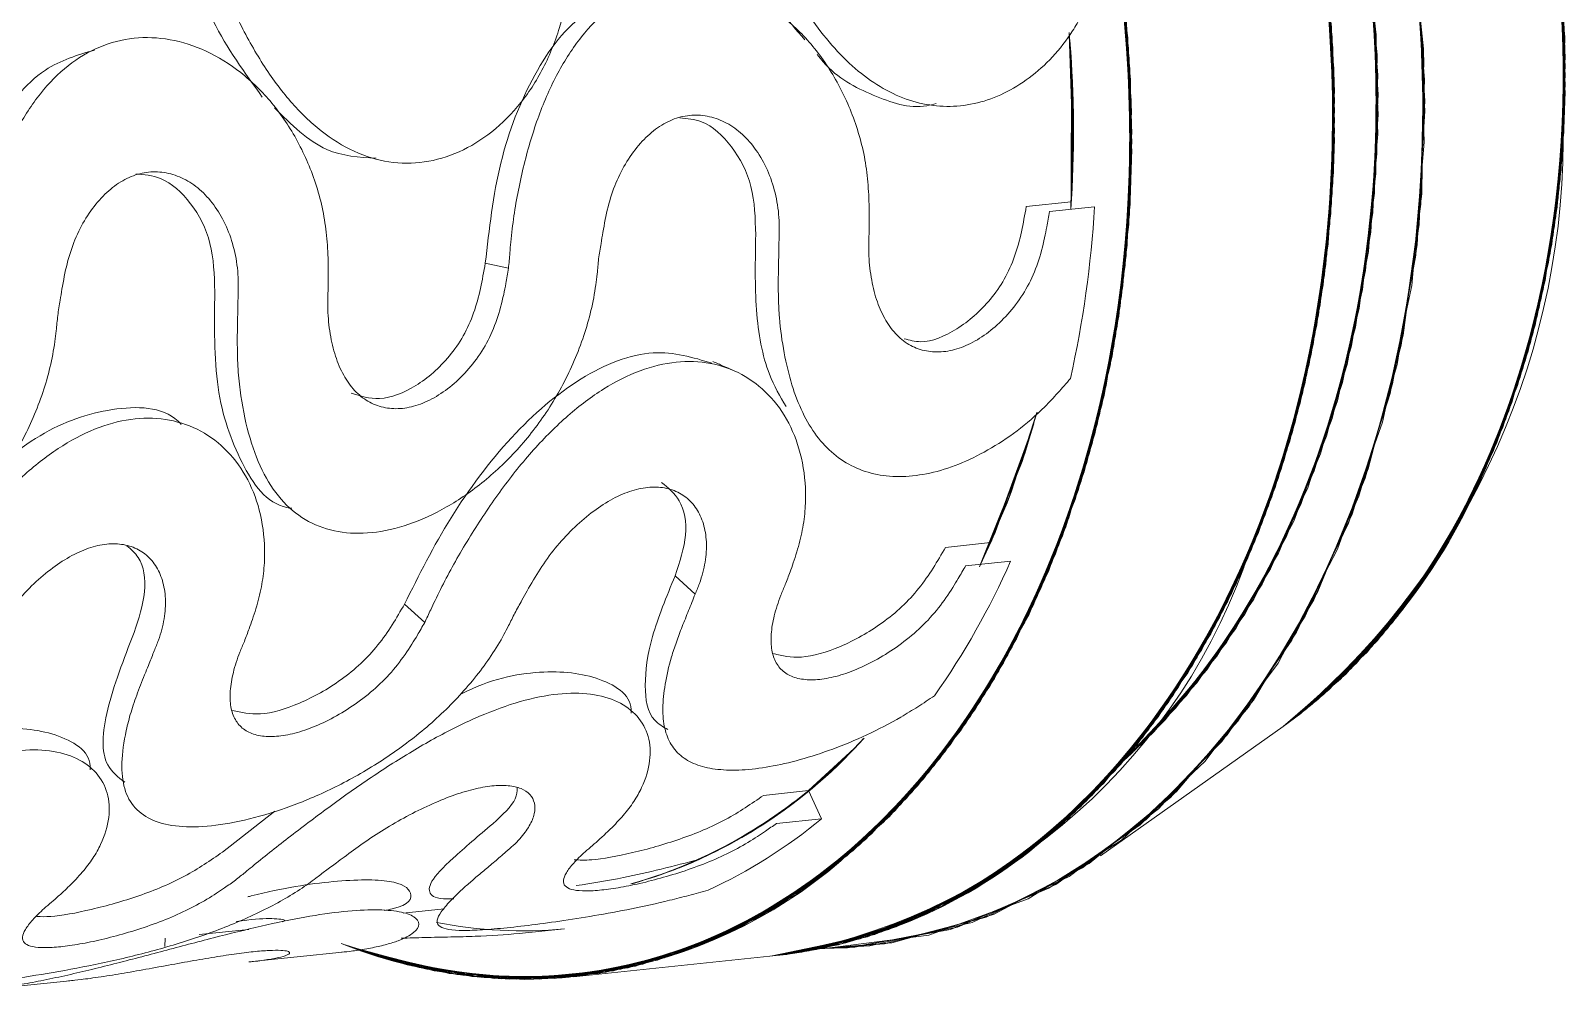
# Model space of a CAD drawing. Header units: millimetres. Extents: x -696 to 165, y -344 to 645.
# Drawn here: x 109.23 to 132.88, y 616.05 to 630.84 of the extents above; entities that cross this region are included whole.
import ezdxf

# ---------------------------------------------------------------- set-up
doc = ezdxf.new("R2010")
doc.units = ezdxf.units.MM

msp = doc.modelspace()

# ---------------------------------------------------------------- linework, layer by layer
at = {"color": 144, "linetype": 'Continuous', "lineweight": 0}
for p, q in [((125.267, 628.202), (124.572, 628.129)), ((125.625, 628.125), (124.93, 628.052)), ((116.233, 627.255), (116.591, 627.177)), ((124.023, 622.948), (124.669, 624.716)), ((124.023, 622.948), (123.328, 622.875)), ((124.333, 622.664), (123.638, 622.591)), ((119.159, 622.437), (119.468, 622.154)), ((114.989, 622), (115.299, 621.717)), ((128.981, 620.457), (128.532, 620.113)), ((121.217, 619.125), (120.522, 619.052)), ((121.217, 619.125), (121.416, 618.691)), ((112.988, 618.809), (112.183, 618.177)), ((121.416, 618.691), (120.721, 618.619)), ((117.453, 616.994), (116.758, 616.921))]:
    msp.add_line(p, q, dxfattribs=at)
at = {"color": 7, "linetype": 'Continuous', "lineweight": 15}
for p, q in [((125.716, 618.12), (128.532, 620.113)), ((121.217, 619.125), (121.92, 619.774)), ((114.967, 617.236), (115.598, 617.302)), ((111.822, 616.906), (112.586, 616.986)), ((111.3, 616.851), (111.292, 616.723)), ((112.638, 616.489), (114.028, 616.634)), ((117.592, 616.254), (120.719, 616.582)), ((108.491, 616.054), (109.882, 616.2))]:
    msp.add_line(p, q, dxfattribs=at)
at = {"color": 144, "linetype": 'Continuous', "lineweight": 0, "flags": 128}
for points in [[(120.719, 616.582), (120.769, 616.588), (122.346, 616.947), (123.843, 617.657), (125.222, 618.7), (126.446, 620.049), (127.483, 621.668), (128.308, 623.517), (128.899, 625.546), (129.239, 627.704), (129.322, 629.935), (129.143, 632.18), (128.709, 634.382), (128.03, 636.483), (127.123, 638.43), (126.013, 640.172), (124.729, 641.663), (123.302, 642.865), (121.771, 643.747), (120.174, 644.286), (118.554, 644.468), (117.798, 644.429)], [(120.719, 616.582), (120.998, 616.617), (122.566, 617.027), (124.048, 617.786), (125.407, 618.875), (126.606, 620.264), (127.615, 621.919), (128.407, 623.797), (128.963, 625.848), (129.267, 628.02), (129.312, 630.256), (129.097, 632.499), (128.627, 634.69), (127.914, 636.772), (126.977, 638.693), (125.84, 640.401), (124.533, 641.853), (123.089, 643.011), (121.546, 643.846), (119.943, 644.334), (118.323, 644.465), (117.798, 644.429)], [(120.719, 616.582), (122.014, 616.84), (123.531, 617.476), (124.938, 618.45), (126.198, 619.735), (127.278, 621.3), (128.151, 623.104), (128.793, 625.099), (129.188, 627.234), (129.326, 629.453), (129.203, 631.701), (128.823, 633.917), (128.195, 636.044), (127.336, 638.029), (126.267, 639.818), (125.017, 641.366), (123.618, 642.633), (122.106, 643.586), (120.52, 644.2), (118.901, 644.46), (117.798, 644.429)], [(129.29, 628.337), (129.297, 630.577), (129.045, 632.816), (128.539, 634.995), (127.793, 637.058), (126.826, 638.951), (125.663, 640.625), (124.334, 642.037), (122.873, 643.151), (121.319, 643.937), (119.712, 644.375), (118.093, 644.454), (117.798, 644.429)], [(124.842, 618.369), (126.114, 619.634), (127.208, 621.18), (128.096, 622.968), (128.755, 624.951), (129.168, 627.078), (129.325, 629.293), (129.221, 631.54), (128.859, 633.761), (128.248, 635.897), (127.404, 637.893), (126.35, 639.698), (125.112, 641.265), (123.722, 642.553), (122.217, 643.529), (120.635, 644.168), (119.017, 644.453), (117.798, 644.429)], [(120.719, 616.582), (121.678, 616.749), (123.214, 617.31), (124.648, 618.214), (125.942, 619.435), (127.063, 620.943), (127.982, 622.699), (128.675, 624.658), (129.125, 626.767), (129.318, 628.974), (129.251, 631.22), (128.926, 633.447), (128.35, 635.599), (127.538, 637.618), (126.512, 639.454), (125.299, 641.057), (123.928, 642.387), (122.437, 643.41), (120.864, 644.098), (119.249, 644.435), (117.798, 644.429)], [(118.497, 644.468), (119.944, 644.614), (121.564, 644.432), (123.16, 643.893), (124.692, 643.011), (126.118, 641.809), (127.403, 640.317), (128.513, 638.576), (129.42, 636.629), (130.099, 634.528), (130.533, 632.326), (130.711, 630.08), (130.629, 627.85), (130.288, 625.692), (129.698, 623.662), (128.873, 621.814), (127.835, 620.194), (126.612, 618.846), (125.233, 617.803), (123.736, 617.092), (122.159, 616.733), (121.41, 616.689)], [(118.497, 644.468), (119.713, 644.611), (121.333, 644.48), (122.935, 643.991), (124.478, 643.157), (125.922, 641.999), (127.23, 640.547), (128.367, 638.838), (129.304, 636.918), (130.016, 634.835), (130.487, 632.644), (130.702, 630.402), (130.657, 628.165), (130.353, 625.994), (129.797, 623.943), (129.005, 622.065), (127.996, 620.41), (126.797, 619.02), (125.438, 617.932), (123.956, 617.173), (122.388, 616.763), (121.41, 616.689)], [(118.497, 644.468), (119.598, 644.606), (121.217, 644.501), (122.822, 644.038), (124.371, 643.228), (125.823, 642.092), (127.142, 640.66), (128.292, 638.968), (129.244, 637.061), (129.973, 634.988), (130.461, 632.803), (130.695, 630.562), (130.669, 628.324), (130.383, 626.145), (129.845, 624.084), (129.069, 622.192), (128.075, 620.52), (126.888, 619.11), (125.54, 617.999), (124.065, 617.215), (122.502, 616.78), (121.41, 616.689)], [(126.162, 628.009), (126.17, 630.249), (125.918, 632.488), (125.412, 634.667), (124.666, 636.73), (123.699, 638.623), (122.536, 640.297), (121.207, 641.709), (119.746, 642.823), (118.192, 643.609), (116.585, 644.047), (114.966, 644.126), (113.377, 643.844), (111.859, 643.208), (111.501, 642.998)], [(121.715, 618.041), (122.987, 619.306), (124.081, 620.852), (124.969, 622.64), (125.628, 624.623), (126.041, 626.75), (126.198, 628.965), (126.094, 631.212), (125.731, 633.433), (125.121, 635.569), (124.277, 637.565), (123.223, 639.37), (121.985, 640.937), (120.595, 642.225), (119.089, 643.201), (117.507, 643.84), (115.89, 644.125), (114.279, 644.049), (112.715, 643.614), (111.553, 643.03)], [(120.719, 616.582), (121.79, 616.777), (123.32, 617.364), (124.745, 618.291), (126.028, 619.534), (127.136, 621.061), (128.04, 622.833), (128.716, 624.804), (129.147, 626.922), (129.322, 629.133), (129.237, 631.38), (128.893, 633.604), (128.299, 635.748), (127.472, 637.756), (126.432, 639.576), (125.206, 641.162), (123.825, 642.471), (122.327, 643.47)], [(114.249, 616.68), (115.447, 616.349), (117.067, 616.218), (118.663, 616.449), (120.193, 617.036), (121.618, 617.963), (122.901, 619.206), (124.009, 620.733), (124.913, 622.505), (125.589, 624.476), (126.02, 626.594), (126.195, 628.805), (126.11, 631.052), (125.766, 633.276), (125.172, 635.42), (124.345, 637.428), (123.304, 639.248), (122.078, 640.834), (120.698, 642.143), (119.2, 643.142)], [(126.077, 619.591), (126.195, 619.697), (127.358, 620.988), (128.338, 622.543), (129.108, 624.319), (129.647, 626.267), (129.941, 628.335), (129.982, 630.467), (129.768, 632.603), (129.305, 634.686), (128.606, 636.659), (127.69, 638.468), (126.582, 640.064), (125.312, 641.403), (123.915, 642.449), (123.664, 642.598)], [(126.077, 619.591), (126.544, 620.037), (127.658, 621.407), (128.58, 623.03), (129.286, 624.86), (129.757, 626.848), (129.979, 628.94), (129.947, 631.079), (129.661, 633.206), (129.129, 635.263), (128.366, 637.195), (127.392, 638.948), (126.234, 640.475), (124.924, 641.734), (123.664, 642.598)], [(126.077, 619.591), (127.202, 620.787), (128.21, 622.306), (129.012, 624.053), (129.585, 625.98), (129.915, 628.035), (129.992, 630.16), (129.814, 632.3), (129.386, 634.394), (128.72, 636.386), (127.833, 638.222), (126.751, 639.851), (125.502, 641.229), (124.121, 642.319), (123.664, 642.598)], [(126.174, 642.596), (127.094, 642.124), (128.444, 641.133), (129.669, 639.851), (130.735, 638.315), (131.611, 636.569), (132.271, 634.663), (132.697, 632.652), (132.876, 630.595), (132.804, 628.549), (132.481, 626.574), (131.918, 624.727), (131.131, 623.061), (130.143, 621.624), (128.981, 620.457)], [(126.174, 642.596), (126.179, 642.593), (127.588, 641.805), (128.898, 640.707), (130.07, 639.329), (131.071, 637.713), (131.873, 635.904), (132.451, 633.954), (132.79, 631.92), (132.879, 629.86), (132.717, 627.833), (132.307, 625.897), (131.662, 624.109)], [(126.174, 642.596), (126.994, 642.183), (128.351, 641.214), (129.587, 639.952), (130.665, 638.432), (131.555, 636.7), (132.232, 634.803), (132.675, 632.798), (132.872, 630.742), (132.817, 628.693), (132.512, 626.712), (131.966, 624.854), (131.194, 623.173), (130.219, 621.718), (129.069, 620.531), (128.532, 620.113)], [(126.174, 642.596), (126.793, 642.295), (128.164, 641.371), (129.419, 640.149), (130.522, 638.663), (131.441, 636.958), (132.149, 635.082), (132.626, 633.089), (132.859, 631.037), (132.84, 628.983), (132.571, 626.988), (132.058, 625.11), (131.318, 623.401), (130.37, 621.911), (129.243, 620.683), (128.532, 620.113)], [(126.174, 642.596), (126.894, 642.24), (128.258, 641.293), (129.503, 640.051), (130.594, 638.548), (131.499, 636.829), (132.191, 634.943), (132.651, 632.944), (132.866, 630.889), (132.829, 628.838), (132.542, 626.85), (132.013, 624.981), (131.257, 623.286), (130.295, 621.814), (129.156, 620.606), (128.532, 620.113)], [(126.174, 642.596), (126.691, 642.349), (128.069, 641.447), (129.334, 640.245), (130.449, 638.777), (131.382, 637.086), (132.106, 635.221), (132.6, 633.234), (132.851, 631.184), (132.85, 629.129)], [(126.174, 642.596), (127.293, 642.001), (128.628, 640.967), (129.832, 639.646), (130.873, 638.077), (131.719, 636.305), (132.347, 634.381), (132.738, 632.36), (132.881, 630.3), (132.773, 628.261), (132.415, 626.301), (131.819, 624.477), (131.002, 622.841), (129.987, 621.44), (128.803, 620.314), (128.532, 620.113)], [(126.174, 642.596), (127.49, 641.872), (128.808, 640.795), (129.992, 639.436), (131.006, 637.835), (131.823, 636.038), (132.417, 634.097), (132.774, 632.067), (132.881, 630.006), (132.737, 627.975), (132.344, 626.031), (131.715, 624.231), (130.868, 622.625), (129.827, 621.261), (128.622, 620.178), (128.532, 620.113)], [(126.174, 642.596), (126.385, 642.501), (127.782, 641.667), (129.075, 640.526), (130.224, 639.112), (131.199, 637.465), (131.969, 635.633), (132.514, 633.667), (132.818, 631.626), (132.871, 629.567), (132.673, 627.549), (132.229, 625.631), (131.552, 623.869), (130.66, 622.311), (129.581, 621.005), (128.532, 620.113)], [(126.174, 642.596), (126.589, 642.401), (127.974, 641.522), (129.248, 640.34), (130.375, 638.89), (131.322, 637.214), (132.061, 635.359), (132.573, 633.379), (132.841, 631.331), (132.858, 629.274), (132.625, 627.268), (132.146, 625.369), (131.437, 623.632), (130.517, 622.108), (129.414, 620.841), (128.532, 620.113)], [(127.573, 640.083), (128.656, 638.309), (129.531, 636.337), (130.176, 634.218), (130.574, 632.006), (130.716, 629.76), (130.596, 627.536), (130.219, 625.393), (129.594, 623.386), (128.738, 621.568), (127.671, 619.984), (126.423, 618.677), (125.026, 617.68), (123.515, 617.019), (121.93, 616.711), (121.41, 616.689)], [(114.222, 616.69), (115.794, 616.291), (117.413, 616.238), (118.998, 616.546), (120.509, 617.206), (121.906, 618.203), (123.154, 619.51), (124.221, 621.094), (125.077, 622.912), (125.702, 624.919), (126.079, 627.062), (126.199, 629.286), (126.058, 631.533), (125.659, 633.744), (125.014, 635.864), (124.139, 637.836), (123.056, 639.609)], [(126.077, 619.591), (126.88, 620.4), (127.942, 621.847), (128.805, 623.534), (129.446, 625.414), (129.846, 627.438), (129.996, 629.549), (129.891, 631.691), (129.533, 633.804), (128.934, 635.831), (128.108, 637.716), (127.079, 639.409)], [(130.148, 639.221), (131.135, 637.59), (131.922, 635.769), (132.483, 633.811), (132.804, 631.773), (132.876, 629.713), (132.696, 627.691), (132.269, 625.764), (131.607, 623.988), (130.731, 622.415), (129.664, 621.089), (128.532, 620.113)], [(132.31, 634.522), (132.718, 632.506), (132.879, 630.447), (132.789, 628.405), (132.449, 626.437), (131.869, 624.602), (131.067, 622.95), (130.065, 621.531), (128.892, 620.385), (128.532, 620.113)], [(114.013, 616.769), (114.412, 616.623), (116.026, 616.261), (117.642, 616.26), (119.219, 616.619), (120.716, 617.329), (122.095, 618.372), (123.319, 619.721), (124.356, 621.34), (125.181, 623.189), (125.772, 625.218), (126.112, 627.376), (126.195, 629.607), (126.016, 631.852)], [(114.119, 616.728), (115.678, 616.308), (117.298, 616.229), (118.887, 616.512), (120.404, 617.148), (121.811, 618.122), (123.071, 619.408), (124.151, 620.972), (125.024, 622.776), (125.666, 624.771), (126.061, 626.906), (126.199, 629.126), (126.076, 631.373)], [(114.464, 616.606), (115.332, 616.372), (116.952, 616.216), (118.551, 616.421), (120.087, 616.982), (121.521, 617.886), (122.815, 619.107), (123.936, 620.615), (124.855, 622.371), (125.548, 624.33), (125.998, 626.439), (126.191, 628.646), (126.124, 630.892)], [(125.259, 628.086), (125.299, 629.118), (125.234, 630.813)], [(125.259, 628.086), (125.297, 628.975), (125.234, 630.81)], [(125.259, 628.086), (125.297, 628.928), (125.234, 630.808)], [(125.259, 628.086), (125.295, 629.705), (125.244, 630.683)], [(125.259, 628.086), (125.292, 629.8), (125.246, 630.665)], [(125.267, 628.202), (125.268, 630.34), (125.246, 630.665)], [(120.719, 616.582), (121.226, 616.654), (122.784, 617.114), (124.251, 617.922), (125.589, 619.055), (126.762, 620.485), (127.742, 622.175), (128.502, 624.08), (129.022, 626.152), (129.29, 628.337)], [(114.119, 616.728), (114.871, 616.483), (116.489, 616.224), (118.098, 616.326), (119.657, 616.786), (121.124, 617.594), (122.462, 618.727), (123.635, 620.157), (124.615, 621.847), (125.375, 623.752), (125.895, 625.824), (126.162, 628.009)], [(123.869, 622.615), (124.341, 623.725), (124.736, 624.953)], [(123.869, 622.615), (124.294, 623.602), (124.729, 624.927)], [(123.869, 622.615), (124.325, 623.683), (124.726, 624.918)], [(123.869, 622.615), (124.092, 623.105), (124.683, 624.767)], [(123.869, 622.615), (124.534, 624.28), (124.681, 624.757)], [(123.869, 622.615), (124.041, 622.987), (124.669, 624.716)]]:
    msp.add_lwpolyline(points, dxfattribs=at)
at = {"color": 7, "linetype": 'Continuous', "lineweight": 15, "flags": 128}
for points in [[(120.655, 616.576), (122.236, 616.909), (123.74, 617.595), (125.128, 618.615), (126.364, 619.943), (127.416, 621.544), (128.257, 623.378), (128.865, 625.396), (129.224, 627.547), (129.324, 629.774), (129.165, 632.02), (128.748, 634.227), (128.086, 636.338), (127.195, 638.297), (126.099, 640.055), (124.825, 641.566), (123.408, 642.789), (121.883, 643.695), (120.29, 644.259), (118.67, 644.467), (117.798, 644.429)], [(120.719, 616.582), (121.112, 616.634), (122.675, 617.07), (124.15, 617.853), (125.498, 618.964), (126.685, 620.374), (127.679, 622.047), (128.455, 623.938), (128.993, 626), (129.279, 628.178), (129.305, 630.417), (129.071, 632.657), (128.583, 634.843), (127.854, 636.915), (126.902, 638.822), (125.752, 640.514), (124.434, 641.946), (122.981, 643.082), (121.433, 643.892), (119.828, 644.356), (118.208, 644.46), (117.798, 644.429)], [(120.719, 616.582), (121.339, 616.675), (122.892, 617.161), (124.351, 617.992), (125.678, 619.148), (126.839, 620.598), (127.804, 622.304), (128.547, 624.223), (129.05, 626.305), (129.299, 628.495), (129.288, 630.738), (129.017, 632.974), (128.494, 635.147), (127.731, 637.199), (126.749, 639.078), (125.573, 640.735), (124.233, 642.127), (122.765, 643.218), (121.206, 643.98), (119.596, 644.393), (117.978, 644.446), (117.798, 644.429)], [(127.924, 622.567), (128.634, 624.512), (129.101, 626.613), (129.313, 628.814), (129.265, 631.059), (128.958, 633.29), (128.399, 635.449), (127.604, 637.479), (126.592, 639.33), (125.391, 640.951), (124.031, 642.302), (122.547, 643.348), (120.978, 644.061), (119.365, 644.423), (117.798, 644.429)], [(120.719, 616.582), (121.452, 616.698), (123, 617.209), (124.451, 618.064), (125.767, 619.242), (126.915, 620.712), (127.864, 622.435), (128.591, 624.367), (129.076, 626.459), (129.307, 628.655), (129.277, 630.899), (128.988, 633.132), (128.447, 635.298), (127.668, 637.34), (126.671, 639.204), (125.482, 640.844), (124.132, 642.215), (122.656, 643.284), (121.092, 644.021), (119.48, 644.409), (117.863, 644.436)], [(118.497, 644.468), (118.682, 644.504), (120.291, 644.606), (121.91, 644.346), (123.495, 643.732), (125.008, 642.779), (126.407, 641.512), (127.657, 639.964), (128.726, 638.174), (129.585, 636.19), (130.213, 634.062), (130.593, 631.846), (130.716, 629.599), (130.578, 627.379), (130.183, 625.244), (129.54, 623.249), (128.668, 621.446), (127.588, 619.881), (126.328, 618.595), (124.921, 617.622), (123.403, 616.985), (121.815, 616.703), (121.41, 616.689)], [(118.497, 644.468), (119.024, 644.556), (120.639, 644.58), (122.254, 644.244), (123.827, 643.556), (125.318, 642.533), (126.688, 641.203), (127.902, 639.599), (128.928, 637.764), (129.74, 635.744), (130.316, 633.593), (130.641, 631.365), (130.708, 629.119), (130.514, 626.913), (130.065, 624.803), (129.372, 622.845), (128.453, 621.089), (127.332, 619.581), (126.038, 618.359), (124.604, 617.456), (123.068, 616.895), (121.469, 616.69), (121.41, 616.689)], [(117.527, 616.248), (119.109, 616.581), (120.613, 617.267), (122.001, 618.287), (123.237, 619.615), (124.289, 621.216), (125.13, 623.05), (125.738, 625.068), (126.096, 627.219), (126.197, 629.446), (126.038, 631.692), (125.621, 633.899), (124.959, 636.01), (124.068, 637.969), (122.972, 639.727), (121.698, 641.238), (120.281, 642.461), (118.756, 643.367), (117.162, 643.932), (115.543, 644.139), (113.938, 643.986), (112.39, 643.475), (111.354, 642.905)], [(124.797, 622.239), (125.507, 624.184), (125.974, 626.285), (126.186, 628.486), (126.138, 630.731), (125.83, 632.962), (125.272, 635.121), (124.477, 637.151), (123.465, 639.002), (122.264, 640.623), (120.904, 641.974), (119.42, 643.02), (117.851, 643.733), (116.237, 644.095), (114.621, 644.096), (113.044, 643.737), (111.547, 643.027), (111.448, 642.965)], [(114.071, 616.747), (115.101, 616.424), (116.721, 616.216), (118.325, 616.37), (119.873, 616.881), (121.324, 617.736), (122.64, 618.914), (123.788, 620.384), (124.737, 622.107), (125.464, 624.039), (125.949, 626.131), (126.179, 628.327), (126.15, 630.571), (125.861, 632.804), (125.32, 634.97), (124.541, 637.012), (123.544, 638.877), (122.355, 640.516), (121.005, 641.887), (119.529, 642.956), (117.965, 643.693), (116.353, 644.081), (114.736, 644.108), (114.736, 644.108)], [(126.077, 619.591), (126.714, 620.216), (127.802, 621.625), (128.695, 623.28), (129.368, 625.136), (129.804, 627.142), (129.99, 629.244), (129.921, 631.385), (129.599, 633.506), (129.033, 635.548), (128.239, 637.458), (127.237, 639.181), (126.056, 640.672), (124.727, 641.89), (123.664, 642.598)], [(126.077, 619.591), (126.371, 619.864), (127.51, 621.195), (128.461, 622.784), (129.2, 624.588), (129.705, 626.557), (129.963, 628.637), (129.967, 630.773), (129.717, 632.905), (129.219, 634.976), (128.488, 636.929), (127.543, 638.71), (126.41, 640.272), (125.119, 641.572), (123.707, 642.573), (123.664, 642.598)], [(126.077, 619.591), (127.043, 620.591), (128.078, 622.074), (128.911, 623.791), (129.518, 625.696), (129.883, 627.735), (129.996, 629.855), (129.855, 631.995), (129.462, 634.1), (128.829, 636.11), (127.973, 637.971), (126.917, 639.633), (125.69, 641.049), (124.325, 642.182), (123.664, 642.598)], [(126.174, 642.596), (127.392, 641.938), (128.718, 640.882), (129.912, 639.542), (130.94, 637.957), (131.771, 636.172), (132.383, 634.239), (132.756, 632.213), (132.882, 630.153), (132.755, 628.118), (132.38, 626.166), (131.768, 624.353), (130.936, 622.733), (129.907, 621.35), (128.712, 620.246), (128.532, 620.113)], [(126.174, 642.596), (126.487, 642.452), (127.879, 641.595), (129.162, 640.434), (130.3, 639.002), (131.261, 637.34), (132.016, 635.496), (132.544, 633.523), (132.83, 631.479), (132.866, 629.42), (132.649, 627.408), (132.188, 625.5), (131.495, 623.75), (130.589, 622.209), (129.498, 620.922), (128.532, 620.113)], [(120.719, 616.582), (122.125, 616.873), (123.636, 617.534), (125.033, 618.531), (126.282, 619.838), (127.348, 621.422), (128.204, 623.24), (128.829, 625.247), (129.206, 627.39), (129.326, 629.614), (129.185, 631.861), (128.786, 634.072), (128.141, 636.192), (127.266, 638.164), (126.183, 639.937)], [(120.719, 616.582), (120.884, 616.601), (122.456, 616.986), (123.946, 617.721), (125.315, 618.786), (126.526, 620.156), (127.55, 621.793), (128.358, 623.656), (128.931, 625.697), (129.254, 627.862), (129.318, 630.095), (129.121, 632.339), (128.668, 634.536)], [(114.471, 616.603), (114.527, 616.585), (116.142, 616.249), (117.757, 616.273), (119.329, 616.658), (120.819, 617.393), (122.188, 618.458), (123.399, 619.828), (124.423, 621.465), (125.231, 623.328), (125.804, 625.369), (126.127, 627.534), (126.19, 629.767), (125.994, 632.011), (125.541, 634.208)], [(114.095, 616.737), (114.986, 616.453), (116.605, 616.219), (118.212, 616.347), (119.765, 616.833), (121.224, 617.664), (122.551, 618.82), (123.712, 620.27), (124.677, 621.977), (125.42, 623.895), (125.923, 625.977), (126.172, 628.167), (126.161, 630.41), (125.89, 632.646)], [(114.106, 616.733), (114.756, 616.515), (116.373, 616.23), (117.985, 616.306), (119.548, 616.742), (121.023, 617.525), (122.371, 618.636), (123.558, 620.046), (124.552, 621.719), (125.328, 623.61), (125.866, 625.672), (126.152, 627.85), (126.178, 630.089), (125.944, 632.329)], [(125.259, 628.086), (125.298, 629.023), (125.236, 630.783)], [(125.259, 628.086), (125.299, 629.07), (125.238, 630.758)], [(125.259, 628.086), (125.296, 629.657), (125.243, 630.697)], [(125.259, 628.086), (125.294, 629.752), (125.245, 630.672)], [(123.869, 622.615), (124.31, 623.642), (124.738, 624.96)], [(123.869, 622.615), (124.278, 623.561), (124.71, 624.859)], [(123.869, 622.615), (124.507, 624.196), (124.696, 624.809)], [(123.869, 622.615), (124.521, 624.238), (124.687, 624.781)], [(123.85, 622.576), (124.075, 623.066), (124.676, 624.74)], [(123.869, 622.615), (124.548, 624.323), (124.675, 624.737)], [(123.9, 622.679), (124.058, 623.026), (124.671, 624.723)], [(114.515, 616.589), (115.216, 616.397), (116.836, 616.215), (118.438, 616.394), (119.98, 616.931), (121.423, 617.81), (122.728, 619.01), (123.863, 620.499), (124.797, 622.239)]]:
    msp.add_lwpolyline(points, dxfattribs=at)
at = {"color": 7, "linetype": 'Continuous', "lineweight": 15}
for centre, radius, start, end in [((107.749, 629.284), 17.551, 356.086, 4.7271), ((107.761, 629.284), 17.539, 356.0835, 4.5816), ((107.767, 629.284), 17.533, 356.0824, 4.5402), ((119.206, 625.733), 9.276, 279.3907, 340.0375), ((116.425, 624.963), 7.561, 285.7418, 317.9221), ((116.324, 625.084), 7.716, 292.1134, 317.3973), ((116.127, 625.349), 8.04, 295.0916, 316.8172), ((116.353, 625.054), 7.672, 287.8766, 316.1215), ((116.202, 625.25), 7.917, 293.0665, 315.8385), ((116.192, 625.266), 7.935, 293.1651, 316.0396), ((116.373, 624.763), 7.893, 294.6806, 309.708), ((116.802, 623.882), 6.918, 258.9876, 275.3978), ((116.861, 623.853), 7.634, 248.7303, 275.007)]:
    msp.add_arc(centre, radius, start, end, dxfattribs=at)
at = {"color": 144, "linetype": 'Continuous', "lineweight": 0}
for centre, radius, start, end in [((107.756, 629.284), 17.545, 356.0847, 4.6432), ((121.134, 629.199), 11.716, 309.1524, 359.6576), ((108.603, 629.163), 17.054, 347.5266, 356.5107), ((122.778, 627.845), 9.637, 306.6534, 337.1896), ((113.186, 627.595), 12.188, 324.8931, 336.1355), ((116.286, 625.169), 7.803, 288.3471, 317.8559), ((116.338, 625.064), 7.692, 291.3092, 317.1057), ((116.111, 625.374), 8.07, 294.9812, 317.4904), ((116.135, 625.333), 8.023, 295.3786, 316.3324), ((116.456, 624.895), 7.488, 285.8041, 316.3287), ((116.453, 624.9), 7.493, 285.8168, 316.2665), ((116.339, 625.071), 7.694, 288.8262, 316.2762), ((119.845, 624.248), 7.715, 276.503, 310.3662), ((116.818, 623.741), 7.515, 248.6381, 310.6679)]:
    msp.add_arc(centre, radius, start, end, dxfattribs=at)
for points, knots in [([(119.837, 633.338), (119.957, 632.953), (120.198, 632.185), (120.668, 631.257), (121.028, 630.85), (121.161, 630.7)], [0, 0, 0, 0, 0.3888674, 0.7754866, 1, 1, 1, 1]), ([(120.173, 633.482), (120.204, 633.382), (120.267, 633.183), (120.36, 632.884), (120.46, 632.587), (120.61, 632.199), (120.828, 631.735), (121.121, 631.22), (121.443, 630.76), (121.794, 630.371), (122.169, 630.058), (122.566, 629.833), (122.978, 629.697), (123.399, 629.657), (123.821, 629.711), (124.233, 629.861), (124.624, 630.101), (124.984, 630.422), (125.246, 630.758), (125.422, 631.065), (125.503, 631.224), (125.544, 631.304)], [0, 0, 0, 0, 0.03208, 0.064054, 0.095876, 0.127664, 0.191357, 0.254821, 0.317917, 0.380404, 0.442694, 0.504695, 0.566396, 0.628012, 0.689611, 0.751139, 0.81291, 0.875066, 0.937353, 0.968618, 1, 1, 1, 1]), ([(111.834, 632.607), (111.858, 632.532), (111.899, 632.403), (111.979, 632.144), (112.078, 631.832), (112.22, 631.45), (112.437, 630.962), (112.746, 630.392), (113.166, 629.797), (113.634, 629.323), (114.141, 628.987), (114.676, 628.804), (115.226, 628.781), (115.769, 628.919), (116.285, 629.213), (116.745, 629.65), (117.125, 630.213), (117.399, 630.879), (117.522, 631.498), (117.552, 632.013), (117.538, 632.406), (117.495, 632.723), (117.441, 632.984), (117.411, 633.115), (117.393, 633.19)], [0, 0, 0, 0, 0.0186597, 0.0319549, 0.0637412, 0.0954062, 0.1271454, 0.1904484, 0.2531234, 0.3153892, 0.3772158, 0.4386966, 0.5000004, 0.5613035, 0.6227903, 0.6846084, 0.746879, 0.8093411, 0.8727575, 0.9049937, 0.9363988, 0.9681745, 0.9814248, 1, 1, 1, 1]), ([(111.498, 632.463), (111.658, 631.953), (111.971, 630.95), (112.525, 630.189), (112.796, 629.816)], [0, 0, 0, 0, 0.509682, 1, 1, 1, 1]), ([(118.548, 631.414), (118.286, 631.337), (117.672, 631.158), (116.955, 630.211), (116.412, 628.829), (116.293, 627.78), (116.233, 627.255)], [0, 0, 0, 0, 0.198979, 0.465839, 0.732541, 1, 1, 1, 1]), ([(122.15, 627.76), (122.151, 627.838), (122.152, 627.972), (122.149, 628.238), (122.131, 628.558), (122.074, 628.947), (121.942, 629.443), (121.697, 630.019), (121.298, 630.617), (120.814, 631.089), (120.276, 631.422), (119.713, 631.602), (119.153, 631.624), (118.62, 631.487), (118.132, 631.197), (117.702, 630.762), (117.339, 630.201), (117.044, 629.533), (116.857, 628.907), (116.741, 628.384), (116.671, 627.983), (116.633, 627.659), (116.61, 627.39), (116.598, 627.256), (116.591, 627.177)], [0, 0, 0, 0, 0.01866, 0.031955, 0.063741, 0.095406, 0.127145, 0.190448, 0.253123, 0.315389, 0.377216, 0.438697, 0.5, 0.561304, 0.62279, 0.684608, 0.746879, 0.809341, 0.872758, 0.904994, 0.936399, 0.968174, 0.981425, 1, 1, 1, 1]), ([(113.812, 626.886), (113.812, 626.964), (113.813, 627.097), (113.81, 627.363), (113.792, 627.683), (113.735, 628.072), (113.604, 628.569), (113.358, 629.145), (112.959, 629.742), (112.475, 630.215), (111.937, 630.547), (111.374, 630.727), (110.814, 630.749), (110.281, 630.613), (109.793, 630.322), (109.363, 629.888), (109, 629.326), (108.705, 628.658), (108.519, 628.033), (108.402, 627.509), (108.332, 627.108), (108.294, 626.784), (108.271, 626.515), (108.259, 626.381), (108.252, 626.303)], [0, 0, 0, 0, 0.01866, 0.031955, 0.063741, 0.095406, 0.127145, 0.190448, 0.253123, 0.315389, 0.377216, 0.438697, 0.5, 0.561304, 0.62279, 0.684608, 0.746879, 0.809341, 0.872758, 0.904994, 0.936399, 0.968174, 0.981425, 1, 1, 1, 1]), ([(110.209, 630.54), (109.947, 630.463), (109.334, 630.283), (108.617, 629.336), (108.073, 627.954), (107.954, 626.905), (107.894, 626.38)], [0, 0, 0, 0, 0.198979, 0.465839, 0.732541, 1, 1, 1, 1]), ([(121.351, 630.47), (121.381, 630.432), (121.632, 630.119), (122.205, 629.828), (122.811, 629.617), (123.136, 629.705), (123.185, 629.718)], [0, 0, 0, 0, 0.058562, 0.491029, 0.92341, 1, 1, 1, 1]), ([(112.983, 629.65), (113.243, 629.393), (113.725, 628.919), (114.29, 628.889), (114.55, 628.875)], [0, 0, 0, 0, 0.540992, 1, 1, 1, 1]), ([(117.981, 627.323), (117.994, 627.402), (118.015, 627.537), (118.058, 627.805), (118.118, 628.123), (118.239, 628.5), (118.41, 628.832), (118.618, 629.113), (118.854, 629.331), (119.111, 629.479), (119.382, 629.547), (119.657, 629.534), (119.925, 629.443), (120.175, 629.276), (120.393, 629.037), (120.572, 628.739), (120.698, 628.393), (120.755, 628.076), (120.768, 627.813), (120.763, 627.681), (120.761, 627.615)], [0, 0, 0, 0, 0.0375864, 0.0642546, 0.1272298, 0.189295, 0.2519863, 0.3149454, 0.3771553, 0.4388113, 0.4997585, 0.5611137, 0.6227028, 0.6843215, 0.746812, 0.8098273, 0.8732547, 0.9367756, 0.9684164, 1, 1, 1, 1]), ([(119.232, 629.496), (119.345, 629.486), (119.642, 629.459), (120.052, 629.078), (120.379, 628.461), (120.395, 627.948), (120.402, 627.692)], [0, 0, 0, 0, 0.1712484, 0.4482928, 0.724295, 1, 1, 1, 1]), ([(109.642, 626.448), (109.655, 626.527), (109.676, 626.663), (109.719, 626.93), (109.78, 627.249), (109.9, 627.626), (110.071, 627.958), (110.279, 628.238), (110.515, 628.456), (110.772, 628.604), (111.043, 628.672), (111.318, 628.66), (111.586, 628.569), (111.836, 628.401), (112.054, 628.163), (112.233, 627.865), (112.359, 627.518), (112.416, 627.201), (112.429, 626.939), (112.424, 626.806), (112.422, 626.74)], [0, 0, 0, 0, 0.037586, 0.064255, 0.12723, 0.189295, 0.251986, 0.314945, 0.377155, 0.438811, 0.499758, 0.561114, 0.622703, 0.684321, 0.746812, 0.809827, 0.873255, 0.936776, 0.968416, 1, 1, 1, 1]), ([(110.844, 628.63), (110.974, 628.62), (111.287, 628.594), (111.713, 628.205), (112.04, 627.586), (112.056, 627.074), (112.064, 626.817)], [0, 0, 0, 0, 0.191829, 0.4619935, 0.7311416, 1, 1, 1, 1]), ([(124.572, 628.129), (124.526, 627.869), (124.458, 627.481), (124.242, 627.002), (123.953, 626.589), (123.51, 626.21), (123.02, 626.001), (122.771, 626.069), (122.688, 626.091)], [0, 0, 0, 0, 0.2234622, 0.3338251, 0.4452811, 0.6666117, 0.8878315, 1, 1, 1, 1]), ([(124.93, 628.052), (124.917, 627.973), (124.894, 627.838), (124.842, 627.573), (124.761, 627.258), (124.601, 626.89), (124.384, 626.568), (124.131, 626.297), (123.856, 626.087), (123.573, 625.945), (123.293, 625.879), (123.028, 625.89), (122.785, 625.975), (122.574, 626.134), (122.402, 626.363), (122.269, 626.651), (122.182, 626.989), (122.146, 627.301), (122.142, 627.562), (122.148, 627.694), (122.15, 627.76)], [0, 0, 0, 0, 0.0375864, 0.0642546, 0.1272298, 0.189295, 0.2519863, 0.3149454, 0.3771553, 0.4388113, 0.4997585, 0.5611137, 0.6227028, 0.6843215, 0.746812, 0.8098273, 0.8732547, 0.9367756, 0.9684164, 1, 1, 1, 1]), ([(120.402, 627.692), (120.395, 627.299), (120.379, 626.516), (120.545, 625.597), (120.778, 625.202), (120.87, 625.045)], [0, 0, 0, 0, 0.376719, 0.751259, 1, 1, 1, 1]), ([(120.761, 627.615), (120.759, 627.512), (120.755, 627.307), (120.749, 627.004), (120.75, 626.706), (120.77, 626.32), (120.833, 625.866), (120.952, 625.374), (121.117, 624.942), (121.333, 624.583), (121.597, 624.301), (121.909, 624.101), (122.265, 623.984), (122.66, 623.953), (123.085, 624.006), (123.53, 624.144), (123.984, 624.364), (124.434, 624.659), (124.793, 624.969), (125.061, 625.255), (125.19, 625.404), (125.254, 625.479)], [0, 0, 0, 0, 0.03208, 0.064054, 0.095876, 0.127664, 0.191357, 0.254821, 0.317917, 0.380404, 0.442694, 0.504695, 0.566396, 0.628012, 0.689611, 0.751139, 0.81291, 0.875066, 0.937353, 0.968618, 1, 1, 1, 1]), ([(112.422, 626.74), (112.421, 626.662), (112.418, 626.529), (112.412, 626.265), (112.408, 625.95), (112.422, 625.57), (112.476, 625.09), (112.593, 624.542), (112.81, 623.984), (113.112, 623.551), (113.496, 623.252), (113.956, 623.094), (114.48, 623.079), (115.05, 623.208), (115.64, 623.477), (116.224, 623.878), (116.769, 624.4), (117.246, 625.028), (117.562, 625.626), (117.756, 626.133), (117.869, 626.524), (117.928, 626.844), (117.961, 627.111), (117.974, 627.245), (117.981, 627.323)], [0, 0, 0, 0, 0.01866, 0.031955, 0.063741, 0.095406, 0.127145, 0.190448, 0.253123, 0.315389, 0.377216, 0.438697, 0.5, 0.561304, 0.62279, 0.684608, 0.746879, 0.809341, 0.872758, 0.904994, 0.936399, 0.968174, 0.981425, 1, 1, 1, 1]), ([(116.233, 627.255), (116.187, 626.995), (116.119, 626.606), (115.903, 626.127), (115.615, 625.715), (115.17, 625.33), (114.614, 625.113), (114.307, 625.207), (114.164, 625.25)], [0, 0, 0, 0, 0.206784, 0.30891, 0.412048, 0.61686, 0.821569, 1, 1, 1, 1]), ([(112.064, 626.817), (112.057, 626.303), (112.044, 625.278), (112.449, 624.143), (112.871, 623.532), (113.226, 623.481), (113.251, 623.477)], [0, 0, 0, 0, 0.326321, 0.650564, 0.975148, 1, 1, 1, 1]), ([(104.083, 625.865), (104.082, 625.788), (104.08, 625.655), (104.074, 625.39), (104.069, 625.075), (104.083, 624.695), (104.137, 624.216), (104.254, 623.667), (104.471, 623.109), (104.773, 622.676), (105.157, 622.377), (105.618, 622.219), (106.141, 622.205), (106.711, 622.334), (107.301, 622.602), (107.885, 623.003), (108.43, 623.525), (108.907, 624.154), (109.223, 624.752), (109.417, 625.258), (109.53, 625.65), (109.589, 625.97), (109.622, 626.236), (109.635, 626.37), (109.642, 626.448)], [0, 0, 0, 0, 0.01866, 0.031955, 0.063741, 0.095406, 0.127145, 0.190448, 0.253123, 0.315389, 0.377216, 0.438697, 0.5, 0.561304, 0.62279, 0.684608, 0.746879, 0.809341, 0.872758, 0.904994, 0.936399, 0.968174, 0.981425, 1, 1, 1, 1]), ([(111.547, 624.771), (111.531, 624.788), (111.274, 625.049), (110.476, 625.063), (109.368, 624.692), (108.277, 623.747), (107.316, 622.462), (106.872, 621.572), (106.65, 621.126)], [0, 0, 0, 0, 0.013498, 0.210846, 0.40815, 0.605325, 0.802383, 1, 1, 1, 1]), ([(112.519, 621.425), (112.544, 621.49), (112.587, 621.601), (112.666, 621.826), (112.75, 622.098), (112.816, 622.434), (112.845, 622.869), (112.789, 623.385), (112.592, 623.932), (112.274, 624.373), (111.86, 624.689), (111.374, 624.861), (110.84, 624.881), (110.281, 624.746), (109.716, 624.463), (109.163, 624.046), (108.633, 623.516), (108.136, 622.898), (107.759, 622.334), (107.482, 621.872), (107.289, 621.524), (107.15, 621.247), (107.044, 621.019), (106.991, 620.907), (106.96, 620.842)], [0, 0, 0, 0, 0.01866, 0.031955, 0.063741, 0.095406, 0.127145, 0.190448, 0.253123, 0.315389, 0.377216, 0.438697, 0.5, 0.561304, 0.62279, 0.684608, 0.746879, 0.809341, 0.872758, 0.904994, 0.936399, 0.968174, 0.981425, 1, 1, 1, 1]), ([(108.35, 620.988), (108.387, 621.054), (108.449, 621.167), (108.574, 621.393), (108.732, 621.666), (108.967, 621.994), (109.237, 622.287), (109.526, 622.538), (109.823, 622.736), (110.118, 622.872), (110.401, 622.936), (110.663, 622.928), (110.894, 622.849), (111.083, 622.702), (111.219, 622.492), (111.298, 622.234), (111.311, 621.935), (111.268, 621.666), (111.198, 621.445), (111.152, 621.334), (111.129, 621.279)], [0, 0, 0, 0, 0.037586, 0.064255, 0.12723, 0.189295, 0.251986, 0.314945, 0.377155, 0.438811, 0.499758, 0.561114, 0.622703, 0.684321, 0.746812, 0.809827, 0.873255, 0.936776, 0.968416, 1, 1, 1, 1]), ([(110.71, 622.898), (110.773, 622.844), (110.954, 622.687), (111.031, 622.2), (110.89, 621.775), (110.82, 621.563)], [0, 0, 0, 0, 0.210092, 0.605259, 1, 1, 1, 1]), ([(123.328, 622.875), (123.203, 622.66), (123.017, 622.339), (122.66, 621.953), (122.253, 621.624), (121.704, 621.318), (121.087, 621.138), (120.81, 621.204), (120.676, 621.236)], [0, 0, 0, 0, 0.2040176, 0.3047772, 0.4065348, 0.6086064, 0.8105767, 1, 1, 1, 1]), ([(119.159, 622.437), (119.026, 622.113), (118.763, 621.467), (118.668, 620.719), (118.745, 620.24), (118.973, 620.109), (119.047, 620.066)], [0, 0, 0, 0, 0.288602, 0.575535, 0.862848, 1, 1, 1, 1]), ([(123.638, 622.591), (123.6, 622.526), (123.537, 622.413), (123.404, 622.195), (123.228, 621.938), (122.959, 621.642), (122.65, 621.384), (122.321, 621.169), (121.991, 621.002), (121.673, 620.887), (121.382, 620.83), (121.128, 620.831), (120.92, 620.889), (120.765, 621.006), (120.668, 621.179), (120.629, 621.401), (120.649, 621.669), (120.711, 621.921), (120.788, 622.135), (120.835, 622.245), (120.858, 622.3)], [0, 0, 0, 0, 0.0375864, 0.0642546, 0.1272298, 0.189295, 0.2519863, 0.3149454, 0.3771553, 0.4388113, 0.4997585, 0.5611137, 0.6227028, 0.6843215, 0.746812, 0.8098273, 0.8732547, 0.9367756, 0.9684164, 1, 1, 1, 1]), ([(114.989, 622), (114.864, 621.785), (114.678, 621.464), (114.321, 621.079), (113.914, 620.749), (113.365, 620.443), (112.748, 620.263), (112.471, 620.329), (112.337, 620.362)], [0, 0, 0, 0, 0.204018, 0.304777, 0.406535, 0.608606, 0.810577, 1, 1, 1, 1]), ([(119.468, 622.154), (119.435, 622.069), (119.367, 621.899), (119.267, 621.652), (119.176, 621.412), (119.076, 621.107), (118.997, 620.756), (118.961, 620.387), (118.988, 620.075), (119.088, 619.825), (119.258, 619.636), (119.5, 619.509), (119.809, 619.442), (120.182, 619.435), (120.609, 619.485), (121.082, 619.593), (121.588, 619.758), (122.113, 619.975), (122.556, 620.204), (122.902, 620.417), (123.072, 620.529), (123.157, 620.586)], [0, 0, 0, 0, 0.03208, 0.064054, 0.095876, 0.127664, 0.191357, 0.254821, 0.317917, 0.380404, 0.442694, 0.504695, 0.566396, 0.628012, 0.689611, 0.751139, 0.81291, 0.875066, 0.937353, 0.968618, 1, 1, 1, 1]), ([(111.129, 621.279), (111.104, 621.215), (111.061, 621.104), (110.973, 620.888), (110.871, 620.632), (110.767, 620.33), (110.671, 619.957), (110.615, 619.543), (110.655, 619.14), (110.816, 618.843), (111.097, 618.649), (111.495, 618.558), (111.998, 618.567), (112.588, 618.673), (113.241, 618.874), (113.928, 619.169), (114.614, 619.556), (115.268, 620.03), (115.757, 620.492), (116.101, 620.892), (116.332, 621.206), (116.489, 621.467), (116.603, 621.686), (116.657, 621.797), (116.689, 621.862)], [0, 0, 0, 0, 0.01866, 0.031955, 0.063741, 0.095406, 0.127145, 0.190448, 0.253123, 0.315389, 0.377216, 0.438697, 0.5, 0.561304, 0.62279, 0.684608, 0.746879, 0.809341, 0.872758, 0.904994, 0.936399, 0.968174, 0.981425, 1, 1, 1, 1]), ([(115.299, 621.717), (115.262, 621.651), (115.198, 621.539), (115.065, 621.32), (114.889, 621.064), (114.62, 620.767), (114.311, 620.51), (113.982, 620.294), (113.652, 620.127), (113.334, 620.012), (113.043, 619.955), (112.789, 619.956), (112.581, 620.015), (112.426, 620.131), (112.329, 620.304), (112.29, 620.527), (112.31, 620.794), (112.372, 621.046), (112.449, 621.26), (112.496, 621.37), (112.519, 621.425)], [0, 0, 0, 0, 0.037586, 0.064255, 0.12723, 0.189295, 0.251986, 0.314945, 0.377155, 0.438811, 0.499758, 0.561114, 0.622703, 0.684321, 0.746812, 0.809827, 0.873255, 0.936776, 0.968416, 1, 1, 1, 1]), ([(110.82, 621.563), (110.66, 621.15), (110.342, 620.327), (110.299, 619.545), (110.576, 619.331), (110.678, 619.254)], [0, 0, 0, 0, 0.38992, 0.777357, 1, 1, 1, 1]), ([(118.481, 620.321), (118.481, 620.325), (118.506, 620.58), (118.024, 620.901), (117.121, 621.006), (116.298, 620.845), (115.852, 620.608), (115.845, 620.604)], [0, 0, 0, 0, 0.004156, 0.334142, 0.664438, 0.994659, 1, 1, 1, 1]), ([(117.941, 618.327), (117.985, 618.366), (118.059, 618.433), (118.203, 618.571), (118.365, 618.741), (118.53, 618.957), (118.689, 619.242), (118.791, 619.59), (118.767, 619.971), (118.595, 620.285), (118.291, 620.511), (117.873, 620.63), (117.362, 620.632), (116.78, 620.515), (116.147, 620.286), (115.483, 619.958), (114.808, 619.555), (114.139, 619.103), (113.603, 618.707), (113.195, 618.396), (112.904, 618.168), (112.687, 617.992), (112.516, 617.852), (112.432, 617.784), (112.382, 617.744)], [0, 0, 0, 0, 0.01866, 0.031955, 0.063741, 0.095406, 0.127145, 0.190448, 0.253123, 0.315389, 0.377216, 0.438697, 0.5, 0.561304, 0.62279, 0.684608, 0.746879, 0.809341, 0.872758, 0.904994, 0.936399, 0.968174, 0.981425, 1, 1, 1, 1]), ([(110.141, 619.445), (110.142, 619.449), (110.167, 619.705), (109.685, 620.026), (108.783, 620.136), (107.918, 619.954), (107.43, 619.689), (107.381, 619.663)], [0, 0, 0, 0, 0.004678, 0.324436, 0.644494, 0.96448, 1, 1, 1, 1]), ([(109.603, 617.452), (109.646, 617.492), (109.72, 617.558), (109.864, 617.696), (110.026, 617.867), (110.191, 618.082), (110.35, 618.367), (110.453, 618.715), (110.428, 619.096), (110.256, 619.411), (109.952, 619.636), (109.534, 619.756), (109.023, 619.758), (108.441, 619.641), (107.808, 619.411), (107.144, 619.084), (106.469, 618.681), (105.8, 618.228), (105.264, 617.832), (104.856, 617.521), (104.565, 617.293), (104.348, 617.117), (104.177, 616.977), (104.093, 616.909), (104.043, 616.869)], [0, 0, 0, 0, 0.0186597, 0.0319549, 0.0637412, 0.0954062, 0.1271454, 0.1904484, 0.2531234, 0.3153892, 0.3772158, 0.4386966, 0.5000004, 0.5613035, 0.6227903, 0.6846084, 0.746879, 0.8093411, 0.8727575, 0.9049937, 0.9363988, 0.9681745, 0.9814248, 1, 1, 1, 1]), ([(113.772, 617.89), (113.827, 617.93), (113.922, 617.999), (114.11, 618.14), (114.345, 618.313), (114.67, 618.53), (115.02, 618.73), (115.376, 618.907), (115.723, 619.05), (116.05, 619.152), (116.344, 619.206), (116.595, 619.209), (116.794, 619.163), (116.933, 619.07), (117.001, 618.936), (117, 618.771), (116.923, 618.583), (116.801, 618.416), (116.668, 618.281), (116.59, 618.215), (116.552, 618.181)], [0, 0, 0, 0, 0.0375864, 0.0642546, 0.1272298, 0.189295, 0.2519863, 0.3149454, 0.3771553, 0.4388113, 0.4997585, 0.5611137, 0.6227028, 0.6843215, 0.746812, 0.8098273, 0.8732547, 0.9367756, 0.9684164, 1, 1, 1, 1]), ([(116.727, 619.168), (116.724, 619.113), (116.716, 618.95), (116.497, 618.749), (116.352, 618.615)], [0, 0, 0, 0, 0.335835, 1, 1, 1, 1]), ([(120.522, 619.052), (120.337, 618.924), (120.061, 618.733), (119.602, 618.514), (119.111, 618.328), (118.493, 618.155), (117.898, 618.045), (117.684, 618.055), (117.601, 618.059)], [0, 0, 0, 0, 0.217365, 0.324717, 0.433132, 0.648424, 0.863608, 1, 1, 1, 1]), ([(116.352, 618.615), (116.13, 618.428), (115.686, 618.054), (115.355, 617.699), (115.362, 617.508), (115.515, 617.446), (115.739, 617.458), (115.746, 617.458)], [0, 0, 0, 0, 0.248886, 0.496332, 0.744106, 0.991838, 1, 1, 1, 1]), ([(120.721, 618.619), (120.665, 618.579), (120.57, 618.511), (120.377, 618.382), (120.13, 618.233), (119.783, 618.065), (119.408, 617.919), (119.027, 617.798), (118.658, 617.701), (118.317, 617.631), (118.018, 617.588), (117.772, 617.574), (117.587, 617.589), (117.47, 617.634), (117.427, 617.713), (117.454, 617.822), (117.552, 617.964), (117.686, 618.104), (117.825, 618.229), (117.903, 618.294), (117.941, 618.327)], [0, 0, 0, 0, 0.0375864, 0.0642546, 0.1272298, 0.189295, 0.2519863, 0.3149454, 0.3771553, 0.4388113, 0.4997585, 0.5611137, 0.6227028, 0.6843215, 0.746812, 0.8098273, 0.8732547, 0.9367756, 0.9684164, 1, 1, 1, 1]), ([(112.183, 618.177), (111.998, 618.05), (111.722, 617.858), (111.263, 617.64), (110.772, 617.453), (110.155, 617.282), (109.585, 617.174), (109.386, 617.182), (109.32, 617.184)], [0, 0, 0, 0, 0.2238442, 0.3343958, 0.4460424, 0.6677515, 0.8893495, 1, 1, 1, 1]), ([(116.552, 618.181), (116.494, 618.131), (116.378, 618.03), (116.208, 617.888), (116.049, 617.755), (115.863, 617.592), (115.683, 617.417), (115.542, 617.249), (115.479, 617.124), (115.504, 617.038), (115.616, 616.987), (115.815, 616.966), (116.097, 616.971), (116.457, 616.998), (116.885, 617.044), (117.375, 617.11), (117.912, 617.194), (118.483, 617.299), (118.977, 617.408), (119.373, 617.509), (119.57, 617.564), (119.669, 617.592)], [0, 0, 0, 0, 0.03208, 0.064054, 0.095876, 0.127664, 0.191357, 0.254821, 0.317917, 0.380404, 0.442694, 0.504695, 0.566396, 0.628012, 0.689611, 0.751139, 0.81291, 0.875066, 0.937353, 0.968618, 1, 1, 1, 1]), ([(117.636, 617.661), (117.876, 617.698), (118.476, 617.791), (119.138, 617.963), (119.536, 618.067)], [0, 0, 0, 0, 0.400252, 1, 1, 1, 1]), ([(108.213, 617.307), (108.169, 617.268), (108.094, 617.203), (107.945, 617.077), (107.771, 616.932), (107.581, 616.769), (107.379, 616.578), (107.206, 616.386), (107.128, 616.225), (107.2, 616.131), (107.418, 616.091), (107.779, 616.096), (108.269, 616.137), (108.872, 616.21), (109.562, 616.316), (110.312, 616.457), (111.087, 616.641), (111.858, 616.873), (112.466, 617.112), (112.917, 617.33), (113.232, 617.506), (113.461, 617.655), (113.637, 617.784), (113.722, 617.851), (113.772, 617.89)], [0, 0, 0, 0, 0.0186597, 0.0319549, 0.0637412, 0.0954062, 0.1271454, 0.1904484, 0.2531234, 0.3153892, 0.3772158, 0.4386966, 0.5000004, 0.5613035, 0.6227903, 0.6846084, 0.746879, 0.8093411, 0.8727575, 0.9049937, 0.9363988, 0.9681745, 0.9814248, 1, 1, 1, 1]), ([(112.382, 617.744), (112.327, 617.704), (112.231, 617.637), (112.038, 617.507), (111.792, 617.359), (111.444, 617.19), (111.069, 617.045), (110.688, 616.923), (110.319, 616.827), (109.978, 616.756), (109.679, 616.714), (109.433, 616.7), (109.248, 616.714), (109.131, 616.76), (109.088, 616.838), (109.115, 616.948), (109.213, 617.089), (109.347, 617.23), (109.486, 617.354), (109.564, 617.42), (109.603, 617.452)], [0, 0, 0, 0, 0.037586, 0.064255, 0.12723, 0.189295, 0.251986, 0.314945, 0.377155, 0.438811, 0.499758, 0.561114, 0.622703, 0.684321, 0.746812, 0.809827, 0.873255, 0.936776, 0.968416, 1, 1, 1, 1]), ([(114.674, 617.276), (114.718, 617.285), (115.061, 617.349), (115.151, 617.561), (114.857, 617.758), (113.941, 617.755), (113.101, 617.621), (112.589, 617.492), (112.571, 617.487)], [0, 0, 0, 0, 0.034723, 0.273509, 0.512547, 0.751808, 0.991016, 1, 1, 1, 1]), ([(113.978, 616.629), (114.031, 616.635), (114.121, 616.644), (114.297, 616.668), (114.501, 616.702), (114.72, 616.753), (114.954, 616.829), (115.15, 616.935), (115.235, 617.068), (115.157, 617.184), (114.928, 617.266), (114.558, 617.297), (114.063, 617.27), (113.464, 617.183), (112.784, 617.041), (112.045, 616.858), (111.275, 616.653), (110.498, 616.448), (109.866, 616.295), (109.385, 616.193), (109.039, 616.129), (108.781, 616.089), (108.578, 616.063), (108.477, 616.052), (108.419, 616.046)], [0, 0, 0, 0, 0.01866, 0.031955, 0.063741, 0.095406, 0.127145, 0.190448, 0.253123, 0.315389, 0.377216, 0.438697, 0.5, 0.561304, 0.62279, 0.684608, 0.746879, 0.809341, 0.872758, 0.904994, 0.936399, 0.968174, 0.981425, 1, 1, 1, 1]), ([(112.392, 617.105), (112.448, 617.113), (112.723, 617.152), (113, 617.156), (113.18, 617.132), (113.114, 617.106), (113.106, 617.103)], [0, 0, 0, 0, 0.107178, 0.523789, 0.940555, 1, 1, 1, 1]), ([(116.758, 616.921), (116.539, 616.905), (116.213, 616.88), (115.703, 616.868), (115.309, 616.861), (115.059, 616.853), (114.938, 616.85)], [0, 0, 0, 0, 0.410117, 0.610422, 0.812748, 1, 1, 1, 1]), ([(109.809, 616.192), (109.873, 616.199), (109.983, 616.21), (110.204, 616.238), (110.479, 616.28), (110.854, 616.344), (111.249, 616.416), (111.644, 616.487), (112.021, 616.553), (112.367, 616.607), (112.667, 616.644), (112.911, 616.663), (113.092, 616.665), (113.2, 616.65), (113.23, 616.623), (113.183, 616.588), (113.057, 616.55), (112.893, 616.52), (112.728, 616.498), (112.635, 616.488), (112.588, 616.484)], [0, 0, 0, 0, 0.0375864, 0.0642546, 0.1272298, 0.189295, 0.2519863, 0.3149454, 0.3771553, 0.4388113, 0.4997585, 0.5611137, 0.6227028, 0.6843215, 0.746812, 0.8098273, 0.8732547, 0.9367756, 0.9684164, 1, 1, 1, 1])]:
    msp.add_open_spline(points, degree=3, knots=knots, dxfattribs=at)
at = {"color": 7, "linetype": 'Continuous', "lineweight": 15}
for points, knots in [([(116.591, 627.177), (116.578, 627.098), (116.556, 626.964), (116.503, 626.698), (116.422, 626.384), (116.262, 626.016), (116.045, 625.693), (115.792, 625.423), (115.517, 625.213), (115.234, 625.071), (114.954, 625.005), (114.689, 625.015), (114.447, 625.1), (114.235, 625.259), (114.063, 625.488), (113.93, 625.776), (113.843, 626.115), (113.807, 626.427), (113.803, 626.687), (113.809, 626.82), (113.812, 626.886)], [0, 0, 0, 0, 0.037586, 0.064255, 0.12723, 0.189295, 0.251986, 0.314945, 0.377155, 0.438811, 0.499758, 0.561114, 0.622703, 0.684321, 0.746812, 0.809827, 0.873255, 0.936776, 0.968416, 1, 1, 1, 1]), ([(119.728, 625.714), (119.434, 625.802), (118.812, 625.989), (117.697, 625.549), (116.619, 624.626), (115.654, 623.336), (115.211, 622.446), (114.989, 622)], [0, 0, 0, 0, 0.182521, 0.386907, 0.591159, 0.79529, 1, 1, 1, 1]), ([(120.858, 622.3), (120.883, 622.365), (120.926, 622.476), (121.005, 622.7), (121.089, 622.973), (121.155, 623.309), (121.184, 623.744), (121.128, 624.259), (120.931, 624.806), (120.613, 625.248), (120.199, 625.563), (119.713, 625.736), (119.179, 625.755), (118.62, 625.621), (118.055, 625.338), (117.502, 624.921), (116.972, 624.391), (116.475, 623.773), (116.098, 623.208), (115.821, 622.747), (115.628, 622.398), (115.489, 622.121), (115.383, 621.894), (115.33, 621.782), (115.299, 621.717)], [0, 0, 0, 0, 0.01866, 0.031955, 0.063741, 0.095406, 0.127145, 0.190448, 0.253123, 0.315389, 0.377216, 0.438697, 0.5, 0.561304, 0.62279, 0.684608, 0.746879, 0.809341, 0.872758, 0.904994, 0.936399, 0.968174, 0.981425, 1, 1, 1, 1]), ([(120.06, 625.601), (120.007, 625.624), (119.901, 625.67), (119.795, 625.717), (119.742, 625.74)], [0, 0, 0, 0, 0.500005, 1, 1, 1, 1]), ([(118.951, 623.874), (119.052, 623.792), (119.275, 623.61), (119.372, 623.077), (119.23, 622.651), (119.159, 622.437)], [0, 0, 0, 0, 0.2938, 0.64709, 1, 1, 1, 1]), ([(116.689, 621.862), (116.725, 621.928), (116.788, 622.041), (116.913, 622.268), (117.071, 622.54), (117.306, 622.868), (117.576, 623.162), (117.865, 623.413), (118.162, 623.611), (118.457, 623.747), (118.74, 623.811), (119.002, 623.802), (119.233, 623.723), (119.422, 623.576), (119.558, 623.367), (119.637, 623.108), (119.65, 622.81), (119.607, 622.541), (119.537, 622.32), (119.491, 622.209), (119.468, 622.154)], [0, 0, 0, 0, 0.037586, 0.064255, 0.12723, 0.189295, 0.251986, 0.314945, 0.377155, 0.438811, 0.499758, 0.561114, 0.622703, 0.684321, 0.746812, 0.809827, 0.873255, 0.936776, 0.968416, 1, 1, 1, 1])]:
    msp.add_open_spline(points, degree=3, knots=knots, dxfattribs=at)

doc.saveas('drawing.dxf')
